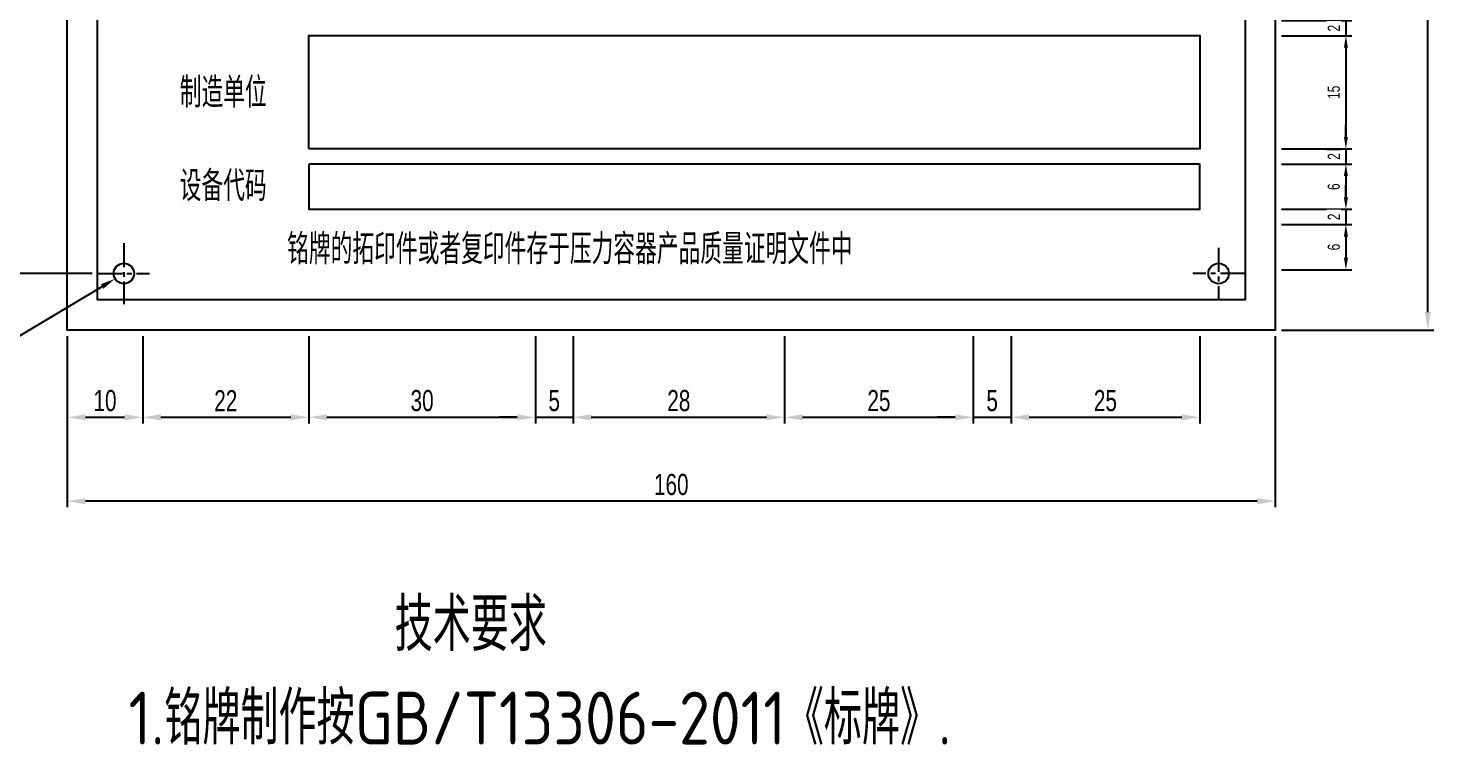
# Model space of a CAD drawing. Header units: millimetres. Extents: x 35105 to 485432, y -50286 to 1224.
# Drawn here: x 482606 to 484468, y -47245 to -46295 of the extents above; entities that cross this region are included whole.
import ezdxf
from ezdxf.enums import TextEntityAlignment as Align

# ---------------------------------------------------------------- set-up
doc = ezdxf.new("R2010")
doc.units = ezdxf.units.MM
doc.linetypes.add('CENTER', pattern=[50.8, 31.75, -6.35, 6.35, -6.35])
doc.layers.get('0').update_dxf_attribs({"lineweight": 18})
doc.layers.get('Defpoints').update_dxf_attribs({"lineweight": 18})
for name, color, linetype in [('11', 1, 'CENTER'), ('12', 2, 'Continuous'), ('13', 3, 'Continuous')]:
    doc.layers.add(name, color=color, linetype=linetype)
doc.layers.add('标注', color=3, linetype='Continuous', lineweight=18)
doc.styles.add('HGCAD', font='HGCAD.SHX', dxfattribs={"width": 0.75, "bigfont": 'HGCADHZ.SHX'})
doc.styles.add('HZ', font='gbenor.shx', dxfattribs={"width": 0.9, "bigfont": 'gbcbig.shx'})
doc.styles.get("Standard").update_dxf_attribs({"font": 'gbenor.shx', "width": 0.7, "bigfont": 'gbcbig.shx'})
doc.dimstyles.new('HGCAD$0', dxfattribs={"dimtxt": 3.5, "dimasz": 3, "dimexe": 1, "dimexo": 1, "dimgap": 1, "dimtad": 1, "dimdec": 1, "dimdsep": 46, "dimtxsty": 'HGCAD', "dimcen": 0, "dimadec": 1, "dimazin": 0, "dimtfac": 1, "dimtmove": 0, "dimatfit": 1, "dimfxl": 1, "dimtfill": 1, "dimarcsym": 1})
doc.dimstyles.get("Standard").update_dxf_attribs({"dimscale": 10, "dimtxt": 3, "dimasz": 2, "dimexe": 2, "dimexo": 0.0625, "dimgap": 1, "dimtad": 0, "dimtih": 1, "dimtoh": 1, "dimdec": 4, "dimzin": 0, "dimdsep": 46, "dimtxsty": 'Standard', "dimcen": 0.09, "dimadec": 0, "dimazin": 0, "dimtfac": 1, "dimtdec": 4, "dimtofl": 0, "dimtmove": 0, "dimatfit": 3, "dimfxl": 1, "dimtolj": 1, "dimtzin": 0, "dimarcsym": 0})

# ---------------------------------------------------------------- blocks, each defined once
blk = doc.blocks.new('*D206')
at = {"layer": 'Defpoints', "color": 0, "ltscale": 8, "transparency": 16777216}
for p in [(482541.6, -45520.2), (482698.6, -45520.2), (482698.6, -46620.2)]:
    blk.add_point(p, dxfattribs=at)
at = {"layer": '标注', "color": 0, "lineweight": -2, "ltscale": 8, "transparency": 16777216}
for p, q in [((482690.6, -45520.2), (482533.6, -45520.2)), ((482541.6, -46596.2), (482541.6, -45544.2)), ((482690.6, -46620.2), (482533.6, -46620.2))]:
    blk.add_line(p, q, dxfattribs=at)
at = {"layer": '标注', "color": 0, "ltscale": 8, "transparency": 16777216}
for points in [[(482537.6, -45544.2), (482545.6, -45544.2), (482541.6, -45520.2)], [(482537.6, -46596.2), (482545.6, -46596.2), (482541.6, -46620.2)]]:
    blk.add_solid(points, dxfattribs=at)
at = {"layer": '标注', "color": 0, "ltscale": 8, "transparency": 16777216, "insert": (482519.6, -46069.9), "char_height": 28, "attachment_point": 5, "rotation": 90, "style": 'HGCAD', "bg_fill": 3, "box_fill_scale": 1.1, "bg_fill_color": 256, "bg_fill_true_color": 13158600, "bg_fill_transparency": 2067}
blk.add_mtext('110', dxfattribs=at)
blk = doc.blocks.new('*D208')
at = {"layer": 'Defpoints', "color": 0, "ltscale": 8, "transparency": 16777216}
for p in [(484257.7, -45445.2), (484459.7, -45445.2), (484257.7, -46695.2)]:
    blk.add_point(p, dxfattribs=at)
at = {"layer": '标注', "color": 0, "lineweight": -2, "ltscale": 8, "transparency": 16777216}
for p, q in [((484265.7, -45445.2), (484467.7, -45445.2)), ((484459.7, -46671.2), (484459.7, -45469.2)), ((484265.7, -46695.2), (484467.7, -46695.2))]:
    blk.add_line(p, q, dxfattribs=at)
at = {"layer": '标注', "color": 0, "ltscale": 8, "transparency": 16777216}
for points in [[(484455.7, -45469.2), (484463.7, -45469.2), (484459.7, -45445.2)], [(484455.7, -46671.2), (484463.7, -46671.2), (484459.7, -46695.2)]]:
    blk.add_solid(points, dxfattribs=at)
at = {"layer": '标注', "color": 0, "ltscale": 8, "transparency": 16777216, "insert": (484437.7, -46065.2), "char_height": 28, "attachment_point": 5, "rotation": 90, "style": 'HGCAD', "bg_fill": 3, "box_fill_scale": 1.1, "bg_fill_color": 256, "bg_fill_true_color": 13158600, "bg_fill_transparency": 2832}
blk.add_mtext('125', dxfattribs=at)
blk = doc.blocks.new('*D227')
at = {"layer": 'Defpoints', "color": 0, "ltscale": 8, "transparency": 16777216}
for p in [(484257.7, -46455.2), (484257.7, -46475.2)]:
    blk.add_point(p, dxfattribs=at)
at = {"layer": '标注', "color": 0, "lineweight": -2, "ltscale": 8, "transparency": 16777216}
for p, q in [((484351.2, -46439.2), (484351.2, -46423.2)), ((484265.7, -46455.2), (484359.2, -46455.2)), ((484351.2, -46455.2), (484351.2, -46475.2)), ((484265.7, -46475.2), (484359.2, -46475.2)), ((484351.2, -46491.2), (484351.2, -46507.2))]:
    blk.add_line(p, q, dxfattribs=at)
at = {"layer": '标注', "color": 0, "ltscale": 8, "transparency": 16777216}
for points in [[(484348.5, -46439.2), (484353.9, -46439.2), (484351.2, -46455.2)], [(484348.5, -46491.2), (484353.9, -46491.2), (484351.2, -46475.2)]]:
    blk.add_solid(points, dxfattribs=at)
at = {"layer": '标注', "color": 0, "ltscale": 8, "transparency": 16777216, "insert": (484335.2, -46465.2), "char_height": 16, "attachment_point": 5, "rotation": 90, "style": 'HGCAD', "bg_fill": 3, "box_fill_scale": 1.1, "bg_fill_color": 256, "bg_fill_true_color": 13158600, "bg_fill_transparency": 7857}
blk.add_mtext('2', dxfattribs=at)
at = {"layer": 'Defpoints', "color": 0, "ltscale": 8, "transparency": 16777216}
blk.add_point((484351.2, -46475.2), dxfattribs=at)
blk = doc.blocks.new('*D228')
at = {"layer": 'Defpoints', "color": 0, "ltscale": 8, "transparency": 16777216}
for p in [(484257.7, -46475.2), (484257.7, -46535.2), (484351.2, -46535.2)]:
    blk.add_point(p, dxfattribs=at)
at = {"layer": '标注', "color": 0, "lineweight": -2, "ltscale": 8, "transparency": 16777216}
for p, q in [((484265.7, -46475.2), (484359.2, -46475.2)), ((484351.2, -46491.2), (484351.2, -46519.2)), ((484265.7, -46535.2), (484359.2, -46535.2))]:
    blk.add_line(p, q, dxfattribs=at)
at = {"layer": '标注', "color": 0, "ltscale": 8, "transparency": 16777216}
for points in [[(484348.5, -46491.2), (484353.9, -46491.2), (484351.2, -46475.2)], [(484348.5, -46519.2), (484353.9, -46519.2), (484351.2, -46535.2)]]:
    blk.add_solid(points, dxfattribs=at)
at = {"layer": '标注', "color": 0, "ltscale": 8, "transparency": 16777216, "insert": (484335.2, -46505.2), "char_height": 16, "attachment_point": 5, "rotation": 90, "style": 'HGCAD', "bg_fill": 3, "box_fill_scale": 1.1, "bg_fill_color": 256, "bg_fill_true_color": 13158600, "bg_fill_transparency": 5392}
blk.add_mtext('6', dxfattribs=at)
blk = doc.blocks.new('*D229')
at = {"layer": 'Defpoints', "color": 0, "ltscale": 8, "transparency": 16777216}
for p in [(484257.7, -46535.2), (484257.7, -46555.2)]:
    blk.add_point(p, dxfattribs=at)
at = {"layer": '标注', "color": 0, "lineweight": -2, "ltscale": 8, "transparency": 16777216}
for p, q in [((484351.2, -46519.2), (484351.2, -46503.2)), ((484265.7, -46535.2), (484359.2, -46535.2)), ((484351.2, -46535.2), (484351.2, -46555.2)), ((484265.7, -46555.2), (484359.2, -46555.2)), ((484351.2, -46571.2), (484351.2, -46587.2))]:
    blk.add_line(p, q, dxfattribs=at)
at = {"layer": '标注', "color": 0, "ltscale": 8, "transparency": 16777216}
for points in [[(484348.5, -46519.2), (484353.9, -46519.2), (484351.2, -46535.2)], [(484348.5, -46571.2), (484353.9, -46571.2), (484351.2, -46555.2)]]:
    blk.add_solid(points, dxfattribs=at)
at = {"layer": '标注', "color": 0, "ltscale": 8, "transparency": 16777216, "insert": (484335.2, -46545.2), "char_height": 16, "attachment_point": 5, "rotation": 90, "style": 'HGCAD', "bg_fill": 3, "box_fill_scale": 1.1, "bg_fill_color": 256, "bg_fill_true_color": 13158600, "bg_fill_transparency": 6662}
blk.add_mtext('2', dxfattribs=at)
at = {"layer": 'Defpoints', "color": 0, "ltscale": 8, "transparency": 16777216}
blk.add_point((484351.2, -46555.2), dxfattribs=at)
blk = doc.blocks.new('*D230')
at = {"layer": 'Defpoints', "color": 0, "ltscale": 8, "transparency": 16777216}
for p in [(484257.7, -46555.2), (484257.7, -46615.2), (484351.2, -46615.2)]:
    blk.add_point(p, dxfattribs=at)
at = {"layer": '标注', "color": 0, "lineweight": -2, "ltscale": 8, "transparency": 16777216}
for p, q in [((484265.7, -46555.2), (484359.2, -46555.2)), ((484351.2, -46571.2), (484351.2, -46599.2)), ((484265.7, -46615.2), (484359.2, -46615.2))]:
    blk.add_line(p, q, dxfattribs=at)
at = {"layer": '标注', "color": 0, "ltscale": 8, "transparency": 16777216}
for points in [[(484348.5, -46571.2), (484353.9, -46571.2), (484351.2, -46555.2)], [(484348.5, -46599.2), (484353.9, -46599.2), (484351.2, -46615.2)]]:
    blk.add_solid(points, dxfattribs=at)
at = {"layer": '标注', "color": 0, "ltscale": 8, "transparency": 16777216, "insert": (484335.2, -46585.2), "char_height": 16, "attachment_point": 5, "rotation": 90, "style": 'HGCAD', "bg_fill": 3, "box_fill_scale": 1.1, "bg_fill_color": 256, "bg_fill_true_color": 13158600, "bg_fill_transparency": 7222}
blk.add_mtext('6', dxfattribs=at)
blk = doc.blocks.new('*D231')
at = {"layer": 'Defpoints', "color": 0, "ltscale": 8, "transparency": 16777216}
for p in [(484257.7, -46285.2), (484257.7, -46305.2)]:
    blk.add_point(p, dxfattribs=at)
at = {"layer": '标注', "color": 0, "lineweight": -2, "ltscale": 8, "transparency": 16777216}
for p, q in [((484351.2, -46269.2), (484351.2, -46253.2)), ((484265.7, -46285.2), (484359.2, -46285.2)), ((484351.2, -46285.2), (484351.2, -46305.2)), ((484265.7, -46305.2), (484359.2, -46305.2)), ((484351.2, -46321.2), (484351.2, -46337.2))]:
    blk.add_line(p, q, dxfattribs=at)
at = {"layer": '标注', "color": 0, "ltscale": 8, "transparency": 16777216}
for points in [[(484348.5, -46269.2), (484353.9, -46269.2), (484351.2, -46285.2)], [(484348.5, -46321.2), (484353.9, -46321.2), (484351.2, -46305.2)]]:
    blk.add_solid(points, dxfattribs=at)
at = {"layer": '标注', "color": 0, "ltscale": 8, "transparency": 16777216, "insert": (484335.2, -46295.2), "char_height": 16, "attachment_point": 5, "rotation": 90, "style": 'HGCAD', "bg_fill": 3, "box_fill_scale": 1.1, "bg_fill_color": 256, "bg_fill_true_color": 13158600, "bg_fill_transparency": 5742}
blk.add_mtext('2', dxfattribs=at)
at = {"layer": 'Defpoints', "color": 0, "ltscale": 8, "transparency": 16777216}
blk.add_point((484351.2, -46305.2), dxfattribs=at)
blk = doc.blocks.new('*D232')
at = {"layer": 'Defpoints', "color": 0, "ltscale": 8, "transparency": 16777216}
for p in [(484257.7, -46305.2), (484257.7, -46455.2), (484351.2, -46455.2)]:
    blk.add_point(p, dxfattribs=at)
at = {"layer": '标注', "color": 0, "lineweight": -2, "ltscale": 8, "transparency": 16777216}
for p, q in [((484265.7, -46305.2), (484359.2, -46305.2)), ((484351.2, -46321.2), (484351.2, -46439.2)), ((484265.7, -46455.2), (484359.2, -46455.2))]:
    blk.add_line(p, q, dxfattribs=at)
at = {"layer": '标注', "color": 0, "ltscale": 8, "transparency": 16777216}
for points in [[(484348.5, -46321.2), (484353.9, -46321.2), (484351.2, -46305.2)], [(484348.5, -46439.2), (484353.9, -46439.2), (484351.2, -46455.2)]]:
    blk.add_solid(points, dxfattribs=at)
at = {"layer": '标注', "color": 0, "ltscale": 8, "transparency": 16777216, "insert": (484335.2, -46380.2), "char_height": 16, "attachment_point": 5, "rotation": 90, "style": 'HGCAD', "bg_fill": 3, "box_fill_scale": 1.1, "bg_fill_color": 256, "bg_fill_true_color": 13158600, "bg_fill_transparency": 3492}
blk.add_mtext('15', dxfattribs=at)
blk = doc.blocks.new('*D233')
at = {"layer": 'Defpoints', "color": 0, "ltscale": 8, "transparency": 16777216}
for p in [(482657.7, -46695.2), (482757.7, -46695.2), (482757.7, -46810.7)]:
    blk.add_point(p, dxfattribs=at)
at = {"layer": '标注', "color": 0, "lineweight": -2, "ltscale": 8, "transparency": 16777216}
for p, q in [((482657.7, -46703.2), (482657.7, -46818.7)), ((482757.7, -46703.2), (482757.7, -46818.7)), ((482681.7, -46810.7), (482733.7, -46810.7))]:
    blk.add_line(p, q, dxfattribs=at)
at = {"layer": '标注', "color": 0, "ltscale": 8, "transparency": 16777216}
for points in [[(482681.7, -46806.7), (482681.7, -46814.7), (482657.7, -46810.7)], [(482733.7, -46806.7), (482733.7, -46814.7), (482757.7, -46810.7)]]:
    blk.add_solid(points, dxfattribs=at)
at = {"layer": '标注', "color": 0, "ltscale": 8, "transparency": 16777216, "insert": (482707.7, -46788.7), "char_height": 28, "attachment_point": 5, "style": 'HGCAD', "bg_fill": 3, "box_fill_scale": 1.1, "bg_fill_color": 256, "bg_fill_true_color": 13158600, "bg_fill_transparency": 3187}
blk.add_mtext('10', dxfattribs=at)
blk = doc.blocks.new('*D234')
at = {"layer": 'Defpoints', "color": 0, "ltscale": 8, "transparency": 16777216}
for p in [(482757.7, -46695.2), (482977.7, -46695.2), (482977.7, -46810.7)]:
    blk.add_point(p, dxfattribs=at)
at = {"layer": '标注', "color": 0, "lineweight": -2, "ltscale": 8, "transparency": 16777216}
for p, q in [((482757.7, -46703.2), (482757.7, -46818.7)), ((482977.7, -46703.2), (482977.7, -46818.7)), ((482781.7, -46810.7), (482953.7, -46810.7))]:
    blk.add_line(p, q, dxfattribs=at)
at = {"layer": '标注', "color": 0, "ltscale": 8, "transparency": 16777216}
for points in [[(482781.7, -46806.7), (482781.7, -46814.7), (482757.7, -46810.7)], [(482953.7, -46806.7), (482953.7, -46814.7), (482977.7, -46810.7)]]:
    blk.add_solid(points, dxfattribs=at)
at = {"layer": '标注', "color": 0, "ltscale": 8, "transparency": 16777216, "insert": (482867.7, -46788.7), "char_height": 28, "attachment_point": 5, "style": 'HGCAD', "bg_fill": 3, "box_fill_scale": 1.1, "bg_fill_color": 256, "bg_fill_true_color": 13158600, "bg_fill_transparency": 3232}
blk.add_mtext('22', dxfattribs=at)
blk = doc.blocks.new('*D235')
at = {"layer": 'Defpoints', "color": 0, "ltscale": 8, "transparency": 16777216}
for p in [(482977.7, -46695.2), (483277.7, -46695.2), (483277.7, -46810.7)]:
    blk.add_point(p, dxfattribs=at)
at = {"layer": '标注', "color": 0, "lineweight": -2, "ltscale": 8, "transparency": 16777216}
for p, q in [((482977.7, -46703.2), (482977.7, -46818.7)), ((483277.7, -46703.2), (483277.7, -46818.7)), ((483001.7, -46810.7), (483253.7, -46810.7))]:
    blk.add_line(p, q, dxfattribs=at)
at = {"layer": '标注', "color": 0, "ltscale": 8, "transparency": 16777216}
for points in [[(483001.7, -46806.7), (483001.7, -46814.7), (482977.7, -46810.7)], [(483253.7, -46806.7), (483253.7, -46814.7), (483277.7, -46810.7)]]:
    blk.add_solid(points, dxfattribs=at)
at = {"layer": '标注', "color": 0, "ltscale": 8, "transparency": 16777216, "insert": (483127.7, -46788.7), "char_height": 28, "attachment_point": 5, "style": 'HGCAD', "bg_fill": 3, "box_fill_scale": 1.1, "bg_fill_color": 256, "bg_fill_true_color": 13158600, "bg_fill_transparency": 3697}
blk.add_mtext('30', dxfattribs=at)
blk = doc.blocks.new('*D236')
at = {"layer": 'Defpoints', "color": 0, "ltscale": 8, "transparency": 16777216}
for p in [(483277.7, -46695.2), (483327.7, -46695.2)]:
    blk.add_point(p, dxfattribs=at)
at = {"layer": '标注', "color": 0, "lineweight": -2, "ltscale": 8, "transparency": 16777216}
for p, q in [((483277.7, -46703.2), (483277.7, -46818.7)), ((483327.7, -46703.2), (483327.7, -46818.7)), ((483253.7, -46810.7), (483229.7, -46810.7)), ((483277.7, -46810.7), (483327.7, -46810.7)), ((483351.7, -46810.7), (483375.7, -46810.7))]:
    blk.add_line(p, q, dxfattribs=at)
at = {"layer": '标注', "color": 0, "ltscale": 8, "transparency": 16777216}
for points in [[(483253.7, -46806.7), (483253.7, -46814.7), (483277.7, -46810.7)], [(483351.7, -46806.7), (483351.7, -46814.7), (483327.7, -46810.7)]]:
    blk.add_solid(points, dxfattribs=at)
at = {"layer": '标注', "color": 0, "ltscale": 8, "transparency": 16777216, "insert": (483302.7, -46788.7), "char_height": 28, "attachment_point": 5, "style": 'HGCAD', "bg_fill": 3, "box_fill_scale": 1.1, "bg_fill_color": 256, "bg_fill_true_color": 13158600, "bg_fill_transparency": 892}
blk.add_mtext('5', dxfattribs=at)
at = {"layer": 'Defpoints', "color": 0, "ltscale": 8, "transparency": 16777216}
blk.add_point((483327.7, -46810.7), dxfattribs=at)
blk = doc.blocks.new('*D237')
at = {"layer": 'Defpoints', "color": 0, "ltscale": 8, "transparency": 16777216}
for p in [(483327.7, -46695.2), (483607.7, -46695.2), (483607.7, -46810.7)]:
    blk.add_point(p, dxfattribs=at)
at = {"layer": '标注', "color": 0, "lineweight": -2, "ltscale": 8, "transparency": 16777216}
for p, q in [((483327.7, -46703.2), (483327.7, -46818.7)), ((483607.7, -46703.2), (483607.7, -46818.7)), ((483351.7, -46810.7), (483583.7, -46810.7))]:
    blk.add_line(p, q, dxfattribs=at)
at = {"layer": '标注', "color": 0, "ltscale": 8, "transparency": 16777216}
for points in [[(483351.7, -46806.7), (483351.7, -46814.7), (483327.7, -46810.7)], [(483583.7, -46806.7), (483583.7, -46814.7), (483607.7, -46810.7)]]:
    blk.add_solid(points, dxfattribs=at)
at = {"layer": '标注', "color": 0, "ltscale": 8, "transparency": 16777216, "insert": (483467.7, -46788.7), "char_height": 28, "attachment_point": 5, "style": 'HGCAD', "bg_fill": 3, "box_fill_scale": 1.1, "bg_fill_color": 256, "bg_fill_true_color": 13158600, "bg_fill_transparency": 5382}
blk.add_mtext('28', dxfattribs=at)
blk = doc.blocks.new('*D238')
at = {"layer": 'Defpoints', "color": 0, "ltscale": 8, "transparency": 16777216}
for p in [(483607.7, -46695.2), (483857.7, -46695.2), (483857.7, -46810.7)]:
    blk.add_point(p, dxfattribs=at)
at = {"layer": '标注', "color": 0, "lineweight": -2, "ltscale": 8, "transparency": 16777216}
for p, q in [((483607.7, -46703.2), (483607.7, -46818.7)), ((483857.7, -46703.2), (483857.7, -46818.7)), ((483631.7, -46810.7), (483833.7, -46810.7))]:
    blk.add_line(p, q, dxfattribs=at)
at = {"layer": '标注', "color": 0, "ltscale": 8, "transparency": 16777216}
for points in [[(483631.7, -46806.7), (483631.7, -46814.7), (483607.7, -46810.7)], [(483833.7, -46806.7), (483833.7, -46814.7), (483857.7, -46810.7)]]:
    blk.add_solid(points, dxfattribs=at)
at = {"layer": '标注', "color": 0, "ltscale": 8, "transparency": 16777216, "insert": (483732.7, -46788.7), "char_height": 28, "attachment_point": 5, "style": 'HGCAD', "bg_fill": 3, "box_fill_scale": 1.1, "bg_fill_color": 256, "bg_fill_true_color": 13158600, "bg_fill_transparency": 5822}
blk.add_mtext('25', dxfattribs=at)
blk = doc.blocks.new('*D239')
at = {"layer": 'Defpoints', "color": 0, "ltscale": 8, "transparency": 16777216}
for p in [(483857.7, -46695.2), (483907.7, -46695.2)]:
    blk.add_point(p, dxfattribs=at)
at = {"layer": '标注', "color": 0, "lineweight": -2, "ltscale": 8, "transparency": 16777216}
for p, q in [((483857.7, -46703.2), (483857.7, -46818.7)), ((483907.7, -46703.2), (483907.7, -46818.7)), ((483833.7, -46810.7), (483809.7, -46810.7)), ((483857.7, -46810.7), (483907.7, -46810.7)), ((483931.7, -46810.7), (483955.7, -46810.7))]:
    blk.add_line(p, q, dxfattribs=at)
at = {"layer": '标注', "color": 0, "ltscale": 8, "transparency": 16777216}
for points in [[(483833.7, -46806.7), (483833.7, -46814.7), (483857.7, -46810.7)], [(483931.7, -46806.7), (483931.7, -46814.7), (483907.7, -46810.7)]]:
    blk.add_solid(points, dxfattribs=at)
at = {"layer": '标注', "color": 0, "ltscale": 8, "transparency": 16777216, "insert": (483882.7, -46788.7), "char_height": 28, "attachment_point": 5, "style": 'HGCAD', "bg_fill": 3, "box_fill_scale": 1.1, "bg_fill_color": 256, "bg_fill_true_color": 13158600, "bg_fill_transparency": 6232}
blk.add_mtext('5', dxfattribs=at)
at = {"layer": 'Defpoints', "color": 0, "ltscale": 8, "transparency": 16777216}
blk.add_point((483907.7, -46810.7), dxfattribs=at)
blk = doc.blocks.new('*D240')
at = {"layer": 'Defpoints', "color": 0, "ltscale": 8, "transparency": 16777216}
for p in [(483907.7, -46695.2), (484157.7, -46695.2), (484157.7, -46810.7)]:
    blk.add_point(p, dxfattribs=at)
at = {"layer": '标注', "color": 0, "lineweight": -2, "ltscale": 8, "transparency": 16777216}
for p, q in [((483907.7, -46703.2), (483907.7, -46818.7)), ((484157.7, -46703.2), (484157.7, -46818.7)), ((483931.7, -46810.7), (484133.7, -46810.7))]:
    blk.add_line(p, q, dxfattribs=at)
at = {"layer": '标注', "color": 0, "ltscale": 8, "transparency": 16777216}
for points in [[(483931.7, -46806.7), (483931.7, -46814.7), (483907.7, -46810.7)], [(484133.7, -46806.7), (484133.7, -46814.7), (484157.7, -46810.7)]]:
    blk.add_solid(points, dxfattribs=at)
at = {"layer": '标注', "color": 0, "ltscale": 8, "transparency": 16777216, "insert": (484032.7, -46788.7), "char_height": 28, "attachment_point": 5, "style": 'HGCAD', "bg_fill": 3, "box_fill_scale": 1.1, "bg_fill_color": 256, "bg_fill_true_color": 13158600, "bg_fill_transparency": 4142}
blk.add_mtext('25', dxfattribs=at)
blk = doc.blocks.new('*D241')
at = {"layer": 'Defpoints', "color": 0, "ltscale": 8, "transparency": 16777216}
for p in [(482657.7, -46695.2), (484257.7, -46695.2), (482657.7, -46921.8)]:
    blk.add_point(p, dxfattribs=at)
at = {"layer": '标注', "color": 0, "lineweight": -2, "ltscale": 8, "transparency": 16777216}
for p, q in [((482657.7, -46703.2), (482657.7, -46929.8)), ((484257.7, -46703.2), (484257.7, -46929.8)), ((484233.7, -46921.8), (482681.7, -46921.8))]:
    blk.add_line(p, q, dxfattribs=at)
at = {"layer": '标注', "color": 0, "ltscale": 8, "transparency": 16777216}
for points in [[(482681.7, -46917.8), (482681.7, -46925.8), (482657.7, -46921.8)], [(484233.7, -46917.8), (484233.7, -46925.8), (484257.7, -46921.8)]]:
    blk.add_solid(points, dxfattribs=at)
at = {"layer": '标注', "color": 0, "ltscale": 8, "transparency": 16777216, "insert": (483457.7, -46899.8), "char_height": 28, "attachment_point": 5, "style": 'HGCAD', "bg_fill": 3, "box_fill_scale": 1.1, "bg_fill_color": 256, "bg_fill_true_color": 13158600, "bg_fill_transparency": 5222}
blk.add_mtext('160', dxfattribs=at)
blk = doc.blocks.new('*D245')
at = {"layer": '13', "color": 0, "lineweight": -2, "transparency": 16777216}
for p, q in [((482731.8, -46620.2), (482733.6, -46620.2)), ((482732.7, -46621.1), (482732.7, -46619.3)), ((482527.4, -46742.7), (482703.9, -46637.3))]:
    blk.add_line(p, q, dxfattribs=at)
at = {"layer": '13', "color": 0, "transparency": 16777216}
blk.add_solid([(482702.2, -46634.5), (482705.6, -46640.2), (482721.1, -46627.1)], dxfattribs=at)
at = {"layer": 'Defpoints', "color": 0, "transparency": 16777216}
for p in [(482744.3, -46613.2), (482721.1, -46627.1)]:
    blk.add_point(p, dxfattribs=at)

msp = doc.modelspace()

# ---------------------------------------------------------------- linework, layer by layer
at = {"layer": '11'}
for p, q in [((482732.66099, -46580.17933), (482732.66099, -46661.0072)), ((484182.66099, -46586.1457), (484182.66099, -46654.18087)), ((484216.67857, -46620.16328), (484148.6434, -46620.16328))]:
    msp.add_line(p, q, dxfattribs=at)
at = {"layer": '12'}
for points in [[(482977.66099, -46455.16328), (482977.66099, -46305.16328), (484157.66099, -46305.16328), (484157.66099, -46455.16328), (482977.66099, -46455.16328)], [(482977.66099, -46475.16328), (482977.66099, -46535.16328), (484157.66099, -46535.16328), (484157.66099, -46475.16328), (482977.66099, -46475.16328)]]:
    msp.add_lwpolyline(points, dxfattribs=at)
for centre in [(482732.66099, -46620.16328), (484182.66099, -46620.16328)]:
    msp.add_circle(centre, 13.5, dxfattribs=at)
at = {"layer": '13'}
for p, q in [((482731.1302, -46620.16328), (482734.19178, -46620.16328)), ((482732.66099, -46621.69408), (482732.66099, -46618.63249))]:
    msp.add_line(p, q, dxfattribs=at)

# ---------------------------------------------------------------- texts
at = {"color": 3, "lineweight": 25, "style": 'HZ'}
for s, p in [('技术要求', (483091.36879, -47120.26155)), ('1.铭牌制作按GB/T13306-2011《标牌》.', (482738.90974, -47244.07228))]:
    msp.add_text(s, height=70, dxfattribs=at).set_placement(p)
at = {"layer": '13', "style": 'HZ'}
for s, p in [('制造单位', (482864.2939, -46400.45813)), ('设备代码', (482864.2939, -46524.23946))]:
    msp.add_text(s, height=40, dxfattribs=at).set_placement(p, align=Align.CENTER)
msp.add_text('铭牌的拓印件或者复印件存于压力容器产品质量证明文件中', height=40, dxfattribs=at).set_placement((482948.97025, -46607.88992))

# ---------------------------------------------------------------- dimensions: what is measured, and where the dimension line sits
at = {"layer": '标注', "ltscale": 8}
dim = msp.add_linear_dim(base=(482541.62046, -45520.16328), p1=(482698.6434, -46620.16328), p2=(482698.6434, -45520.16328), angle=90, text='110', dimstyle='HGCAD$0', override={"dimscale": 8}, dxfattribs=at)
dim.commit()
dim.dimension.update_dxf_attribs({"geometry": '*D206', "text_midpoint": (482541.62046, -46069.92237), "dimtype": 160})

# ---------------------------------------------------------------- next in the draw order: linework, layer by layer
at = {"layer": '11'}
msp.add_line((482698.6434, -46620.16328), (482766.67857, -46620.16328), dxfattribs=at)
at = {"layer": '12'}
for points in [[(482657.66099, -45445.16328), (484257.66099, -45445.16328), (484257.66099, -46695.16328), (482657.66099, -46695.16328)], [(482697.66099, -45485.16328), (484217.66099, -45485.16328), (484217.66099, -46655.16328), (482697.66099, -46655.16328)]]:
    msp.add_lwpolyline(points, close=True, dxfattribs=at)

# ---------------------------------------------------------------- next in the draw order: dimensions: what is measured, and where the dimension line sits
at = {"layer": '标注', "ltscale": 8}
dim = msp.add_linear_dim(base=(484459.72688, -45445.16328), p1=(484257.66099, -46695.16328), p2=(484257.66099, -45445.16328), angle=90, text='125', dimstyle='HGCAD$0', override={"dimscale": 8}, dxfattribs=at)
dim.commit()
dim.dimension.update_dxf_attribs({"geometry": '*D208', "text_midpoint": (484459.72688, -46065.20264), "dimtype": 160})
dim = msp.add_linear_dim(base=(482757.66099, -46810.6708), p1=(482657.66099, -46695.16328), p2=(482757.66099, -46695.16328), text='10', dimstyle='HGCAD$0', override={"dimscale": 8}, dxfattribs=at)
dim.commit()
dim.dimension.update_dxf_attribs({"geometry": '*D233', "text_midpoint": (482707.66099, -46788.6708)})

# ---------------------------------------------------------------- next in the draw order: dimensions: what is measured, and where the dimension line sits
for base, p1, p2, picture, middle in [((484351.18798, -46305.16328), (484257.66099, -46285.16328), (484257.66099, -46305.16328), '*D231', (484351.18798, -46295.16328)), ((484351.18798, -46475.16328), (484257.66099, -46455.16328), (484257.66099, -46475.16328), '*D227', (484351.18798, -46465.16328))]:
    dim = msp.add_linear_dim(base=base, p1=p1, p2=p2, angle=90, text='2', dimstyle='HGCAD$0', override={"dimscale": 8, "dimtxt": 2, "dimasz": 2}, dxfattribs=at)
    dim.commit()
    dim.dimension.update_dxf_attribs({"geometry": picture, "text_midpoint": middle, "dimtype": 160})
dim = msp.add_linear_dim(base=(482977.66099, -46810.6708), p1=(482757.66099, -46695.16328), p2=(482977.66099, -46695.16328), text='22', dimstyle='HGCAD$0', override={"dimscale": 8}, dxfattribs=at)
dim.commit()
dim.dimension.update_dxf_attribs({"geometry": '*D234', "text_midpoint": (482867.66099, -46788.6708)})

# ---------------------------------------------------------------- next in the draw order: dimensions: what is measured, and where the dimension line sits
for base, p1, p2, text, picture, middle in [((484351.18798, -46455.16328), (484257.66099, -46305.16328), (484257.66099, -46455.16328), '15', '*D232', (484335.18798, -46380.16328)), ((484351.18798, -46535.16328), (484257.66099, -46475.16328), (484257.66099, -46535.16328), '6', '*D228', (484335.18798, -46505.16328))]:
    dim = msp.add_linear_dim(base=base, p1=p1, p2=p2, angle=90, text=text, dimstyle='HGCAD$0', override={"dimscale": 8, "dimtxt": 2, "dimasz": 2}, dxfattribs=at)
    dim.commit()
    dim.dimension.update_dxf_attribs({"geometry": picture, "text_midpoint": middle})
dim = msp.add_linear_dim(base=(483277.66099, -46810.6708), p1=(482977.66099, -46695.16328), p2=(483277.66099, -46695.16328), text='30', dimstyle='HGCAD$0', override={"dimscale": 8}, dxfattribs=at)
dim.commit()
dim.dimension.update_dxf_attribs({"geometry": '*D235', "text_midpoint": (483127.66099, -46788.6708)})

# ---------------------------------------------------------------- next in the draw order: dimensions: what is measured, and where the dimension line sits
dim = msp.add_linear_dim(base=(484351.18798, -46555.16328), p1=(484257.66099, -46535.16328), p2=(484257.66099, -46555.16328), angle=90, text='2', dimstyle='HGCAD$0', override={"dimscale": 8, "dimtxt": 2, "dimasz": 2}, dxfattribs=at)
dim.commit()
dim.dimension.update_dxf_attribs({"geometry": '*D229', "text_midpoint": (484351.18798, -46545.16328), "dimtype": 160})
dim = msp.add_linear_dim(base=(483327.66099, -46810.6708), p1=(483277.66099, -46695.16328), p2=(483327.66099, -46695.16328), text='5', dimstyle='HGCAD$0', override={"dimscale": 8}, dxfattribs=at)
dim.commit()
dim.dimension.update_dxf_attribs({"geometry": '*D236', "text_midpoint": (483302.66099, -46788.6708)})

# ---------------------------------------------------------------- next in the draw order: dimensions: what is measured, and where the dimension line sits
dim = msp.add_linear_dim(base=(484351.18798, -46615.16328), p1=(484257.66099, -46555.16328), p2=(484257.66099, -46615.16328), angle=90, text='6', dimstyle='HGCAD$0', override={"dimscale": 8, "dimtxt": 2, "dimasz": 2}, dxfattribs=at)
dim.commit()
dim.dimension.update_dxf_attribs({"geometry": '*D230', "text_midpoint": (484335.18798, -46585.16328)})
dim = msp.add_linear_dim(base=(483607.66099, -46810.6708), p1=(483327.66099, -46695.16328), p2=(483607.66099, -46695.16328), text='28', dimstyle='HGCAD$0', override={"dimscale": 8}, dxfattribs=at)
dim.commit()
dim.dimension.update_dxf_attribs({"geometry": '*D237', "text_midpoint": (483467.66099, -46788.6708)})

# ---------------------------------------------------------------- next in the draw order: dimensions: what is measured, and where the dimension line sits
dim = msp.add_linear_dim(base=(483857.66099, -46810.6708), p1=(483607.66099, -46695.16328), p2=(483857.66099, -46695.16328), text='25', dimstyle='HGCAD$0', override={"dimscale": 8}, dxfattribs=at)
dim.commit()
dim.dimension.update_dxf_attribs({"geometry": '*D238', "text_midpoint": (483732.66099, -46788.6708)})

# ---------------------------------------------------------------- next in the draw order: dimensions: what is measured, and where the dimension line sits
dim = msp.add_linear_dim(base=(483907.66099, -46810.6708), p1=(483857.66099, -46695.16328), p2=(483907.66099, -46695.16328), text='5', dimstyle='HGCAD$0', override={"dimscale": 8}, dxfattribs=at)
dim.commit()
dim.dimension.update_dxf_attribs({"geometry": '*D239', "text_midpoint": (483882.66099, -46788.6708)})

# ---------------------------------------------------------------- next in the draw order: dimensions: what is measured, and where the dimension line sits
dim = msp.add_linear_dim(base=(484157.66099, -46810.6708), p1=(483907.66099, -46695.16328), p2=(484157.66099, -46695.16328), text='25', dimstyle='HGCAD$0', override={"dimscale": 8}, dxfattribs=at)
dim.commit()
dim.dimension.update_dxf_attribs({"geometry": '*D240', "text_midpoint": (484032.66099, -46788.6708)})

# ---------------------------------------------------------------- next in the draw order: dimensions: what is measured, and where the dimension line sits
dim = msp.add_linear_dim(base=(482657.66099, -46921.82078), p1=(484257.66099, -46695.16328), p2=(482657.66099, -46695.16328), text='160', dimstyle='HGCAD$0', override={"dimscale": 8}, dxfattribs=at)
dim.commit()
dim.dimension.update_dxf_attribs({"geometry": '*D241', "text_midpoint": (483457.66099, -46899.82078)})

# ---------------------------------------------------------------- next in the draw order: dimensions: what is measured, and where the dimension line sits
at = {"layer": '13'}
dim = msp.add_diameter_dim_2p(p1=(482744.25218, -46613.24271), p2=(482721.0698, -46627.08386), text=' ', dimstyle='Standard', dxfattribs=at)
dim.commit()
dim.dimension.update_dxf_attribs({"geometry": '*D245', "text_midpoint": (482527.39634, -46742.71759), "dimtype": 163})

doc.saveas('drawing.dxf')
